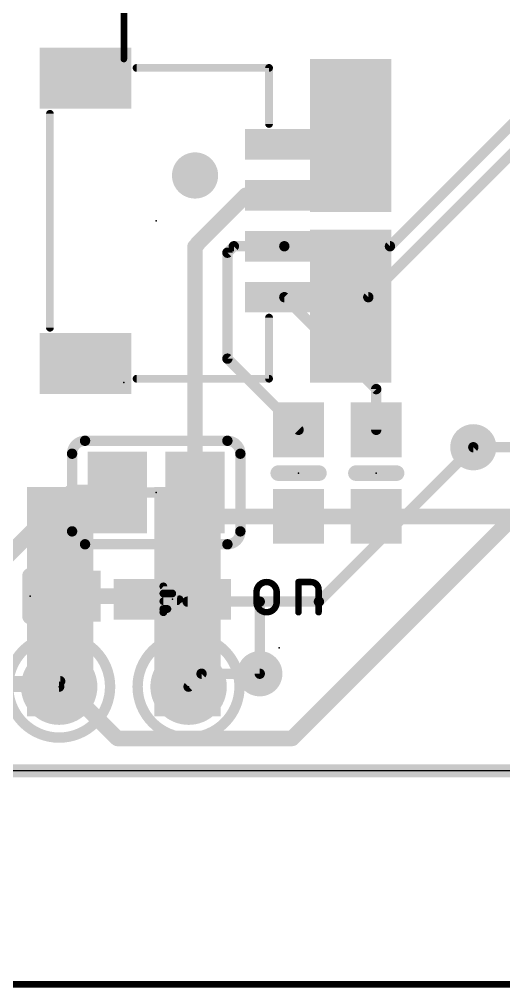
# Model space of a CAD drawing. Extents: x -44.1 to 38.2, y -17 to 24.8.
# Drawn here: x -31.9 to -22.39, y -15.05 to 3.95 of the extents above; entities that cross this region are included whole.
import ezdxf

# ---------------------------------------------------------------- set-up
doc = ezdxf.new("R2010")
doc.units = 0
for name, color, linetype in [('1', 12, 'CONTINUOUS'), ('16', 5, 'CONTINUOUS'), ('18', 110, 'CONTINUOUS'), ('20', 53, 'CONTINUOUS'), ('21', 40, 'CONTINUOUS'), ('23', 40, 'CONTINUOUS'), ('24', 6, 'CONTINUOUS'), ('47', 253, 'CONTINUOUS')]:
    doc.layers.add(name, color=color, linetype=linetype)

# ---------------------------------------------------------------- blocks, each defined once
blk = doc.blocks.new('RECT')
blk.add_solid([(-0.5, -0.5), (0.5, -0.5), (-0.5, 0.5), (0.5, 0.5)])
blk = doc.blocks.new('PIE')
at = {"const_width": 0.5}
blk.add_lwpolyline([(0, -0.25, 1), (0, 0.25, 1), (0, -0.25)], format="xyb", dxfattribs=at)
blk = doc.blocks.new('ROUNDV')
at = {"const_width": 0.5}
blk.add_lwpolyline([(0, -0.25, 1), (0, 0.25, 1), (0, -0.25)], format="xyb", dxfattribs=at)

msp = doc.modelspace()

# ---------------------------------------------------------------- linework, layer by layer
at = {"layer": '1'}
for points, const_width in [([(-16.503, 7.62), (-24.623, -0.5)], 0.2032), ([(-22.0483, 1.5), (-25.0483, -1.5)], 0.2032), ([(-27.4516, 0.5), (-28.3972, -0.4456)], 0.3048), ([(-26.696, 0.5), (-27.4516, 0.5)], 0.3048), ([(-28.3972, -0.4572), (-28.448, -0.508)], 0.3048), ([(-28.448, -0.508), (-28.448, -5.334)], 0.3048), ([(-28.3972, -0.4456), (-28.3972, -0.4572)], 0.3048), ([(-27.686, -0.5), (-27.813, -0.627)], 0.2032), ([(-27.813, -0.627), (-27.813, -2.706)], 0.2032), ([(-26.696, -0.5), (-27.686, -0.5)], 0.2032), ([(-24.623, -0.5), (-26.696, -0.5)], 0.2032), ([(-25.0483, -1.5), (-26.696, -1.5)], 0.2032), ([(-26.696, -1.5), (-24.892, -3.304)], 0.2032), ([(-27.813, -2.706), (-26.416, -4.103)], 0.2032), ([(-24.892, -3.304), (-24.892, -4.103)], 0.2032), ([(-22.987, -4.445), (-20.105, -4.445)], 0.2032), ([(-30.8855, -5.334), (-32.5365, -6.985)], 0.3048), ([(-29.972, -5.334), (-30.8855, -5.334)], 0.3048), ([(-28.448, -5.334), (-28.448, -5.803)], 0.3048), ([(-28.448, -5.803), (-26.416, -5.803)], 0.3048), ([(-24.892, -5.803), (-26.416, -5.803)], 0.3048), ([(-24.892, -5.803), (-14.6494, -5.803)], 0.3048), ([(-30.8365, -7.366), (-29.706, -7.366)], 0.3048), ([(-29.706, -7.366), (-29.6425, -7.4295)], 0.3048), ([(-28.575, -9.144), (-28.321, -8.89)], 0.2032), ([(-28.321, -8.89), (-27.178, -8.89)], 0.2032), ([(-31.115, -9.144), (-32.639, -9.144)], 0.2032), ([(38.1, -10.795), (-38.1, -10.795)], 0.254)]:
    msp.add_lwpolyline(points, dxfattribs=dict(at, const_width=const_width))
for points, const_width in [([(-27.4516, 0.5762, 1), (-27.4516, 0.4238)], 0.1524), ([(-27.3977, 0.4461, 1), (-27.5055, 0.5539)], 0.1524), ([(-26.696, 0.4238, 1), (-26.696, 0.5762)], 0.1524), ([(-28.3718, -0.508, 1), (-28.5242, -0.508)], 0.1524), ([(-28.5019, -0.4541, 1), (-28.3941, -0.5619)], 0.1524), ([(-28.321, -0.4456, 1), (-28.4734, -0.4456)], 0.1524), ([(-28.4511, -0.3917, 1), (-28.3433, -0.4995)], 0.1524), ([(-28.3433, -0.5111, 1), (-28.4511, -0.4033)], 0.1524), ([(-28.4734, -0.4572, 1), (-28.321, -0.4572)], 0.1524), ([(-27.7622, -0.627, 1), (-27.8638, -0.627)], 0.1016), ([(-27.8489, -0.5911, 1), (-27.7771, -0.6629)], 0.1016), ([(-27.686, -0.4492, 1), (-27.686, -0.5508)], 0.1016), ([(-27.6501, -0.5359, 1), (-27.7219, -0.4641)], 0.1016), ([(-26.696, -0.4492, 1), (-26.696, -0.5508)], 0.1016), ([(-26.696, -0.5508, 1), (-26.696, -0.4492)], 0.1016), ([(-24.6589, -0.4641, 1), (-24.5871, -0.5359)], 0.1016), ([(-24.623, -0.5508, 1), (-24.623, -0.4492)], 0.1016), ([(-26.696, -1.4492, 1), (-26.696, -1.5508)], 0.1016), ([(-26.6601, -1.4641, 1), (-26.7319, -1.5359)], 0.1016), ([(-25.0842, -1.4641, 1), (-25.0123, -1.5359)], 0.1016), ([(-25.0483, -1.5508, 1), (-25.0483, -1.4492)], 0.1016), ([(-27.7771, -2.6701, 1), (-27.8489, -2.7419)], 0.1016), ([(-27.8638, -2.706, 1), (-27.7622, -2.706)], 0.1016), ([(-24.8412, -3.304, 1), (-24.9428, -3.304)], 0.1016), ([(-24.9279, -3.3399, 1), (-24.8561, -3.2681)], 0.1016), ([(-26.4519, -4.1389, 1), (-26.3801, -4.0671)], 0.1016), ([(-24.9428, -4.103, 1), (-24.8412, -4.103)], 0.1016), ([(-22.987, -4.3942, 1), (-22.987, -4.4958)], 0.1016), ([(-30.8855, -5.2578, 1), (-30.8855, -5.4102)], 0.1524), ([(-30.8316, -5.3879, 1), (-30.9394, -5.2801)], 0.1524), ([(-29.972, -5.4102, 1), (-29.972, -5.2578)], 0.1524), ([(-28.3718, -5.334, 1), (-28.5242, -5.334)], 0.1524), ([(-28.5242, -5.334, 1), (-28.3718, -5.334)], 0.1524), ([(-28.448, -5.7268, 1), (-28.448, -5.8792)], 0.1524), ([(-26.416, -5.7268, 1), (-26.416, -5.8792)], 0.1524), ([(-26.416, -5.8792, 1), (-26.416, -5.7268)], 0.1524), ([(-24.892, -5.7268, 1), (-24.892, -5.8792)], 0.1524), ([(-24.892, -5.8792, 1), (-24.892, -5.7268)], 0.1524), ([(-28.5242, -5.803, 1), (-28.3718, -5.803)], 0.1524), ([(-30.8365, -7.2898, 1), (-30.8365, -7.4422)], 0.1524), ([(-29.6521, -7.3121, 1), (-29.7599, -7.4199)], 0.1524), ([(-29.706, -7.4422, 1), (-29.706, -7.2898)], 0.1524), ([(-29.6964, -7.4834, 1), (-29.5886, -7.3756)], 0.1524), ([(-28.321, -8.8392, 1), (-28.321, -8.9408)], 0.1016), ([(-28.2851, -8.9259, 1), (-28.3569, -8.8541)], 0.1016), ([(-27.178, -8.9408, 1), (-27.178, -8.8392)], 0.1016), ([(-31.115, -9.1948, 1), (-31.115, -9.0932)], 0.1016), ([(-28.6109, -9.1081, 1), (-28.5391, -9.1799)], 0.1016)]:
    msp.add_lwpolyline(points, format="xyb", dxfattribs=dict(at, const_width=const_width))
at = {"layer": '16'}
for points, const_width in [([(-22.987, -4.445), (-26.017, -7.475)], 0.2032), ([(-26.543, -10.16), (-22.098, -5.715)], 0.3048), ([(-31.095, -7.475), (-31.095, -9.037)], 0.3048), ([(-27.178, -7.475), (-28.595, -7.475)], 0.2032), ([(-26.017, -7.475), (-27.178, -7.475)], 0.2032), ([(-27.178, -8.89), (-27.178, -7.475)], 0.2032), ([(-31.095, -9.037), (-29.972, -10.16)], 0.3048), ([(-32.639, -9.037), (-31.095, -9.037)], 0.2032), ([(-29.972, -10.16), (-26.543, -10.16)], 0.3048), ([(38.1, -10.795), (-38.1, -10.795)], 0.254)]:
    msp.add_lwpolyline(points, dxfattribs=dict(at, const_width=const_width))
for points, const_width in [([(-22.9511, -4.4809, 1), (-23.0229, -4.4091)], 0.1016), ([(-31.0188, -7.475, 1), (-31.1712, -7.475)], 0.1524), ([(-28.595, -7.4242, 1), (-28.595, -7.5258)], 0.1016), ([(-27.178, -7.4242, 1), (-27.178, -7.5258)], 0.1016), ([(-27.1272, -7.475, 1), (-27.2288, -7.475)], 0.1016), ([(-27.178, -7.5258, 1), (-27.178, -7.4242)], 0.1016), ([(-26.0529, -7.4391, 1), (-25.9811, -7.5109)], 0.1016), ([(-26.017, -7.5258, 1), (-26.017, -7.4242)], 0.1016), ([(-31.0411, -8.9831, 1), (-31.1489, -9.0909)], 0.1524), ([(-27.2288, -8.89, 1), (-27.1272, -8.89)], 0.1016), ([(-31.1712, -9.037, 1), (-31.0188, -9.037)], 0.1524), ([(-31.095, -9.0878, 1), (-31.095, -8.9862)], 0.1016), ([(-29.972, -10.0838, 1), (-29.972, -10.2362)], 0.1524), ([(-30.0259, -10.2139, 1), (-29.9181, -10.1061)], 0.1524), ([(-26.5969, -10.1061, 1), (-26.4891, -10.2139)], 0.1524), ([(-26.543, -10.2362, 1), (-26.543, -10.0838)], 0.1524)]:
    msp.add_lwpolyline(points, format="xyb", dxfattribs=dict(at, const_width=const_width))
at = {"layer": '20'}
msp.add_line((35.56, -10.795), (-35.56, -10.795), dxfattribs=at)
at = {"layer": '21'}
for points, const_width in [([(-29.596, 3), (-26.996, 3)], 0.1524), ([(-26.996, 3), (-26.996, 1.9)], 0.1524), ([(-31.296, 2.1), (-31.296, -2.1)], 0.1524), ([(-26.996, -1.9), (-26.996, -3.1)], 0.1524), ([(-26.996, -3.1), (-29.596, -3.1)], 0.1524), ([(-30.607, -4.318), (-27.813, -4.318)], 0.2032), ([(-30.861, -6.096), (-30.861, -4.572)], 0.2032), ([(-27.559, -6.096), (-27.559, -4.572)], 0.2032), ([(-26.816, -4.953), (-26.016, -4.953)], 0.3048), ([(-25.292, -4.953), (-24.492, -4.953)], 0.3048), ([(-27.813, -6.35), (-30.607, -6.35)], 0.2032), ([(-31.6865, -6.966), (-31.6865, -7.766)], 0.3048), ([(-26.4185, -7.6835), (-26.4185, -7.0908)], 0.127), ([(-26.4185, -7.0908), (-26.1716, -7.0908)], 0.127), ([(-28.7528, -7.4295), (-29.0703, -7.1755)], 0.1524), ([(-29.0703, -7.1755), (-29.0703, -7.6835)], 0.1524), ([(-26.0234, -7.239), (-26.0234, -7.6835)], 0.127), ([(-29.0703, -7.3152), (-28.8957, -7.3152)], 0.1524), ([(-29.0703, -7.6835), (-28.7528, -7.4295)], 0.1524), ([(-29.0703, -7.4676), (-28.8004, -7.4676)], 0.1524), ([(-27.2415, -7.4859), (-27.2415, -7.2884)], 0.127), ([(-26.8464, -7.2884), (-26.8464, -7.4859)], 0.127), ([(-29.0703, -7.62), (-28.9909, -7.62)], 0.1524)]:
    msp.add_lwpolyline(points, dxfattribs=dict(at, const_width=const_width))
for points, const_width in [([(-29.596, 3.0381, 1), (-29.596, 2.9619)], 0.0762), ([(-26.9579, 3, 1), (-27.0341, 3)], 0.0762), ([(-26.996, 2.9619, 1), (-26.996, 3.0381)], 0.0762), ([(-31.2579, 2.1, 1), (-31.3341, 2.1)], 0.0762), ([(-27.0341, 1.9, 1), (-26.9579, 1.9)], 0.0762), ([(-26.9579, -1.9, 1), (-27.0341, -1.9)], 0.0762), ([(-31.3341, -2.1, 1), (-31.2579, -2.1)], 0.0762), ([(-29.596, -3.0619, 1), (-29.596, -3.1381)], 0.0762), ([(-26.996, -3.1381, 1), (-26.996, -3.0619)], 0.0762), ([(-27.0341, -3.1, 1), (-26.9579, -3.1)], 0.0762), ([(-30.607, -4.318, 0.4142), (-30.861, -4.572)], 0.2032), ([(-30.607, -4.2672, 1), (-30.607, -4.3688)], 0.1016), ([(-30.607, -4.3688, 1), (-30.607, -4.2672)], 0.1016), ([(-27.559, -4.572, 0.4142), (-27.813, -4.318)], 0.2032), ([(-27.813, -4.2672, 1), (-27.813, -4.3688)], 0.1016), ([(-27.813, -4.3688, 1), (-27.813, -4.2672)], 0.1016), ([(-30.8102, -4.572, 1), (-30.9118, -4.572)], 0.1016), ([(-30.9118, -4.572, 1), (-30.8102, -4.572)], 0.1016), ([(-27.5082, -4.572, 1), (-27.6098, -4.572)], 0.1016), ([(-27.6098, -4.572, 1), (-27.5082, -4.572)], 0.1016), ([(-26.816, -4.8768, 1), (-26.816, -5.0292)], 0.1524), ([(-26.016, -5.0292, 1), (-26.016, -4.8768)], 0.1524), ([(-25.292, -4.8768, 1), (-25.292, -5.0292)], 0.1524), ([(-24.492, -5.0292, 1), (-24.492, -4.8768)], 0.1524), ([(-30.861, -6.096, 0.4142), (-30.607, -6.35)], 0.2032), ([(-30.8102, -6.096, 1), (-30.9118, -6.096)], 0.1016), ([(-30.9118, -6.096, 1), (-30.8102, -6.096)], 0.1016), ([(-27.813, -6.35, 0.4142), (-27.559, -6.096)], 0.2032), ([(-27.5082, -6.096, 1), (-27.6098, -6.096)], 0.1016), ([(-27.6098, -6.096, 1), (-27.5082, -6.096)], 0.1016), ([(-30.607, -6.2992, 1), (-30.607, -6.4008)], 0.1016), ([(-30.607, -6.4008, 1), (-30.607, -6.2992)], 0.1016), ([(-27.813, -6.2992, 1), (-27.813, -6.4008)], 0.1016), ([(-27.813, -6.4008, 1), (-27.813, -6.2992)], 0.1016), ([(-31.6103, -6.966, 1), (-31.7627, -6.966)], 0.1524), ([(-26.8464, -7.2884, 1), (-27.2415, -7.2884)], 0.127), ([(-26.3868, -7.0908, 1), (-26.4503, -7.0908)], 0.0635), ([(-26.4185, -7.0591, 1), (-26.4185, -7.1226)], 0.0635), ([(-26.0234, -7.239, 0.4142), (-26.1716, -7.0908)], 0.127), ([(-26.1716, -7.0591, 1), (-26.1716, -7.1226)], 0.0635), ([(-26.1716, -7.1226, 1), (-26.1716, -7.0591)], 0.0635), ([(-29.0465, -7.1457, 1), (-29.0941, -7.2053)], 0.0762), ([(-29.0322, -7.1755, 1), (-29.1084, -7.1755)], 0.0762), ([(-25.9917, -7.239, 1), (-26.0552, -7.239)], 0.0635), ([(-26.0552, -7.239, 1), (-25.9917, -7.239)], 0.0635), ([(-29.0703, -7.2771, 1), (-29.0703, -7.3533)], 0.0762), ([(-29.0703, -7.4295, 1), (-29.0703, -7.5057)], 0.0762), ([(-28.8957, -7.3533, 1), (-28.8957, -7.2771)], 0.0762), ([(-28.8004, -7.5057, 1), (-28.8004, -7.4295)], 0.0762), ([(-28.729, -7.4593, 1), (-28.7766, -7.3997)], 0.0762), ([(-28.7766, -7.4593, 1), (-28.729, -7.3997)], 0.0762), ([(-27.2098, -7.2884, 1), (-27.2733, -7.2884)], 0.0635), ([(-27.2733, -7.2884, 1), (-27.2098, -7.2884)], 0.0635), ([(-26.8146, -7.2884, 1), (-26.8781, -7.2884)], 0.0635), ([(-26.8781, -7.2884, 1), (-26.8146, -7.2884)], 0.0635), ([(-29.0703, -7.5819, 1), (-29.0703, -7.6581)], 0.0762), ([(-28.9909, -7.6581, 1), (-28.9909, -7.5819)], 0.0762), ([(-27.2415, -7.4859, 1), (-26.8464, -7.4859)], 0.127), ([(-27.2733, -7.4859, 1), (-27.2098, -7.4859)], 0.0635), ([(-27.2097, -7.4859, 1), (-27.2732, -7.4859)], 0.0635), ([(-26.8146, -7.4859, 1), (-26.8781, -7.4859)], 0.0635), ([(-26.8781, -7.4859, 1), (-26.8146, -7.4859)], 0.0635), ([(-31.7627, -7.766, 1), (-31.6103, -7.766)], 0.1524), ([(-29.0941, -7.6537, 1), (-29.0465, -7.7133)], 0.0762), ([(-29.1084, -7.6835, 1), (-29.0322, -7.6835)], 0.0762), ([(-26.4503, -7.6835, 1), (-26.3868, -7.6835)], 0.0635), ([(-26.0552, -7.6835, 1), (-25.9917, -7.6835)], 0.0635), ([(-31.115, -10.144, 1), (-31.115, -8.144, 1), (-31.115, -10.144)], 0.2032), ([(-28.575, -10.144, 1), (-28.575, -8.144, 1), (-28.575, -10.144)], 0.2032)]:
    msp.add_lwpolyline(points, format="xyb", dxfattribs=dict(at, const_width=const_width))
at = {"layer": '23'}
for p in [(-29.21, 0), (-26.416, -4.953), (-24.892, -4.953), (-29.21, -5.334), (-31.6865, -7.366), (-28.8925, -7.4295), (-31.115, -9.144), (-28.575, -9.144)]:
    msp.add_point(p, dxfattribs=at)
at = {"layer": '24'}
for p in [(-29.845, 3.175), (-29.845, -3.175), (-26.797, -8.382)]:
    msp.add_point(p, dxfattribs=at)
at = {"layer": '47', "const_width": 0.13}
for points in [[(-29.845, 3.175), (-29.845, 15.031)], [(38.035, -14.986), (-38.035, -14.986)]]:
    msp.add_lwpolyline(points, dxfattribs=at)
at = {"layer": '47', "const_width": 0.065}
msp.add_lwpolyline([(-29.8775, 3.175, 1), (-29.8125, 3.175)], format="xyb", dxfattribs=at)

# ---------------------------------------------------------------- block references
at = {"layer": '1'}
for name, p, xscale, yscale in [('RECT', (-30.596, 2.8), 1.8, 1.2), ('RECT', (-26.696, 1.5), 1.55, 0.6), ('RECT', (-26.696, 0.5), 1.55, 0.6), ('RECT', (-26.696, -0.5), 1.55, 0.6), ('RECT', (-26.696, -1.5), 1.55, 0.6), ('RECT', (-30.596, -2.8), 1.8, 1.2), ('RECT', (-29.972, -5.334), 1.1684, 1.6002), ('RECT', (-28.448, -5.334), 1.1684, 1.6002), ('PIE', (-31.115, -9.144), 1.5, 1.5), ('PIE', (-28.575, -9.144), 1.5, 1.5)]:
    msp.add_blockref(name, p, dxfattribs=dict(at, xscale=xscale, yscale=yscale))
at = {"layer": '1', "xscale": 1.075, "rotation": 90}
for p in [(-26.416, -4.103), (-24.892, -4.103), (-26.416, -5.803), (-24.892, -5.803)]:
    msp.add_blockref('RECT', p, dxfattribs=at)
at = {"layer": '1'}
for p, xscale, yscale, rotation in [((-29.21, -5.334), 0.635, 0.2032, 180), ((-29.6425, -7.4295), 0.8, 0.8, 270), ((-28.1425, -7.4295), 0.8, 0.8, 270)]:
    msp.add_blockref('RECT', p, dxfattribs=dict(at, xscale=xscale, yscale=yscale, rotation=rotation))
at = {"layer": '1', "xscale": 1.075}
msp.add_blockref('RECT', (-30.8365, -7.366), dxfattribs=at)
at = {"layer": '16'}
for p, xscale, yscale, rotation in [((-25.395, 1.675), 3, 1.6, 270), ((-25.395, -1.675), 3, 1.6, 90), ((-31.095, -7.475), 1.3, 4.5, 180), ((-28.595, -7.475), 1.3, 4.5, 180)]:
    msp.add_blockref('RECT', p, dxfattribs=dict(at, xscale=xscale, yscale=yscale, rotation=rotation))
at = {"layer": '18'}
for p, xscale, yscale in [((-28.448, 0.889), 0.9064, 0.9064), ((-28.448, 0.889), 0.9064, 0.9064), ((-22.987, -4.445), 0.9064, 0.9064), ((-22.987, -4.445), 0.9064, 0.9064), ((-27.178, -8.89), 0.889, 0.889), ((-27.178, -8.89), 0.889, 0.889)]:
    msp.add_blockref('ROUNDV', p, dxfattribs=dict(at, xscale=xscale, yscale=yscale))
at = {"layer": '21', "xscale": 0.762, "yscale": 0.127, "rotation": 270}
msp.add_blockref('RECT', (-28.6893, -7.4295), dxfattribs=at)

doc.saveas('drawing.dxf')
